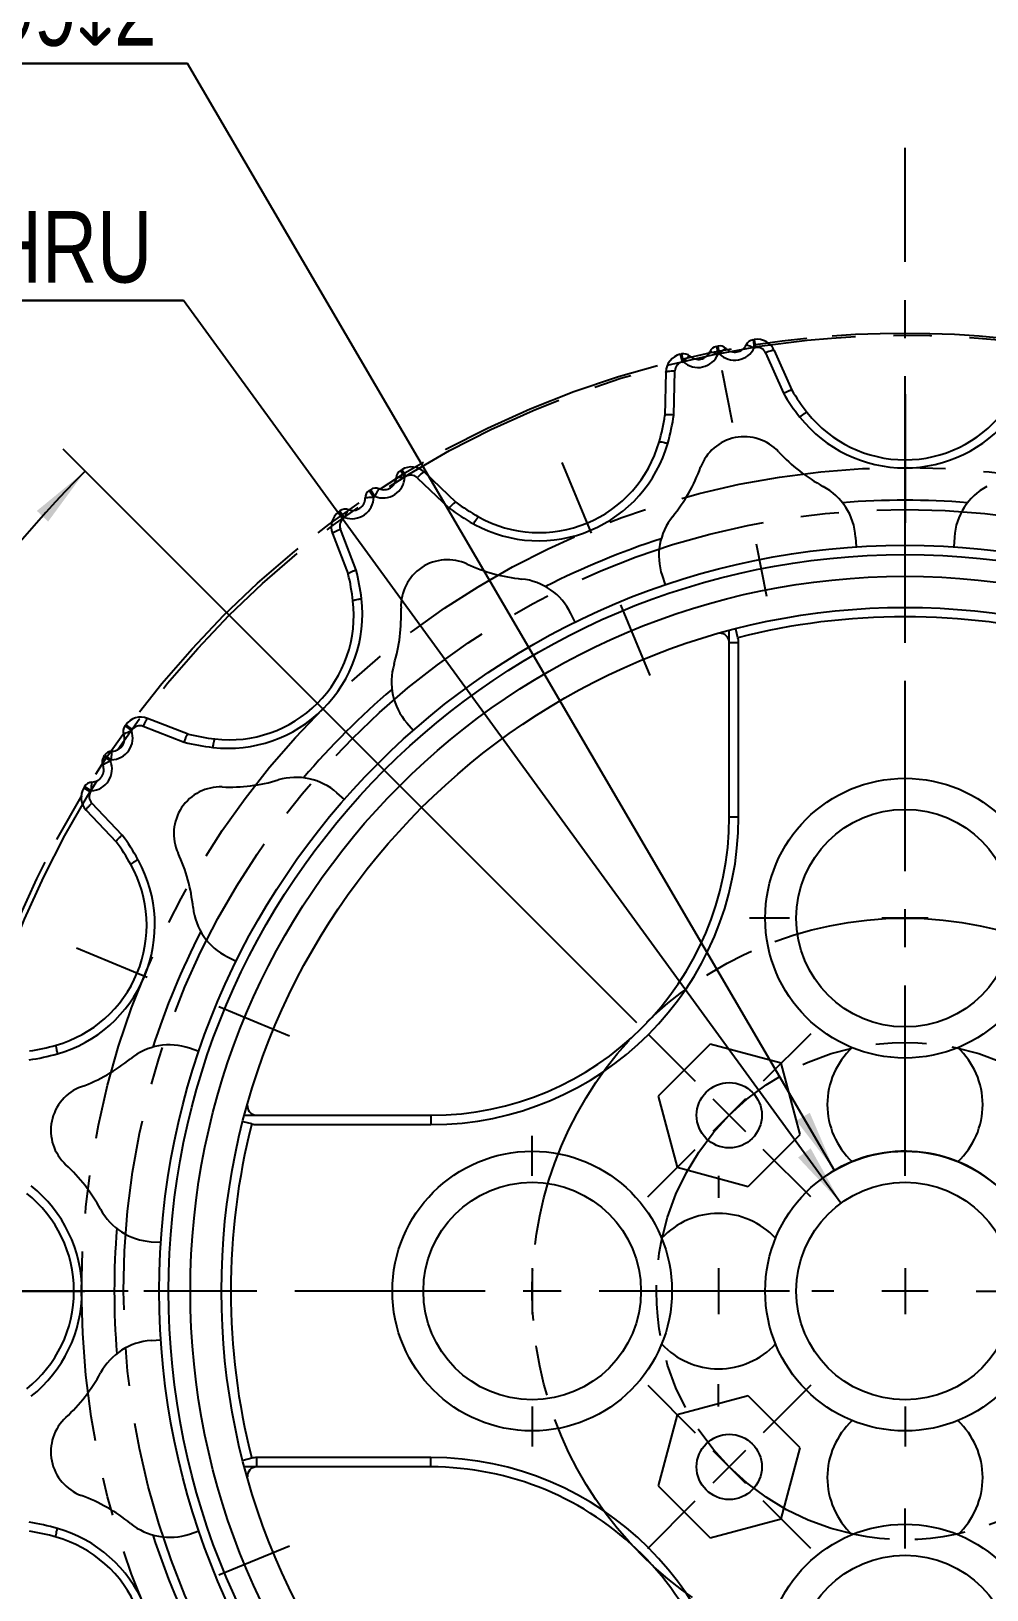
# Model space of a CAD drawing. Header units: millimetres. Extents: x 0 to 297, y 0 to 210.
# Drawn here: x 50.2 to 81, y 88.2 to 138.4 of the extents above; entities that cross this region are included whole.
import ezdxf

# ---------------------------------------------------------------- set-up
doc = ezdxf.new("R2010")
doc.units = ezdxf.units.MM
doc.header["$LTSCALE"] = 16.335
doc.linetypes.add('CENTER', pattern=[0.6, 0.375, -0.075, 0.075, -0.075])
doc.linetypes.add('PHANTOM', pattern=[0.8, 0.45, -0.05, 0.1, -0.05, 0.1, -0.05])
doc.layers.get('0').update_dxf_attribs({"linetype": 'CONTINUOUS'})
for name, color, linetype in [('02___PRT_ALL_AXES', 7, 'CONTINUOUS'), ('3_ALL_AXES', 7, 'CONTINUOUS'), ('DEFAULT_3', 7, 'PHANTOM'), ('MEMBER', 7, 'CONTINUOUS')]:
    doc.layers.add(name, color=color, linetype=linetype)
doc.styles.get("Standard").update_dxf_attribs({"font": 'txt', "width": 0.8})
doc.dimstyles.new('DIMSTYLE_1', dxfattribs={"dimtxt": 2.3, "dimasz": 2, "dimexe": 1, "dimexo": 0.5, "dimtad": 1, "dimdec": 3, "dimdsep": 46, "dimtxsty": 'Standard', "dimblk": '_FILLED', "dimblk1": '_FILLED', "dimblk2": '_FILLED', "dimcen": 0.09, "dimadec": 0, "dimazin": 0, "dimtp": 0.05, "dimtm": 0.05, "dimtfac": 1, "dimtdec": 3, "dimtmove": 0, "dimatfit": 2, "dimldrblk": '_FILLED', "dimfxl": 1, "dimtolj": 1, "dimarcsym": 0})
doc.dimstyles.new('DIMSTYLE_2', dxfattribs={"dimtxt": 2.3, "dimasz": 2, "dimexe": 1, "dimexo": 0.5, "dimtad": 1, "dimdsep": 46, "dimtxsty": 'Standard', "dimblk": '_FILLED', "dimblk1": '_FILLED', "dimblk2": '_FILLED', "dimcen": 0.09, "dimadec": 0, "dimazin": 0, "dimtp": 0.2, "dimtm": 0.2, "dimtfac": 1, "dimtmove": 0, "dimatfit": 2, "dimldrblk": '_FILLED', "dimfxl": 1, "dimtolj": 1, "dimarcsym": 0})
doc.dimstyles.new('DIMSTYLE_6', dxfattribs={"dimtxt": 2.3, "dimasz": 2, "dimexe": 1, "dimexo": 0.5, "dimgap": 2.3, "dimtad": 1, "dimdec": 1, "dimdsep": 46, "dimtxsty": 'Standard', "dimblk": '_FILLED', "dimblk1": '_FILLED', "dimblk2": '_FILLED', "dimcen": 0.09, "dimadec": 0, "dimazin": 0, "dimtp": 0.5, "dimtm": 0.5, "dimtfac": 1, "dimtdec": 1, "dimtofl": 0, "dimtmove": 0, "dimatfit": 3, "dimldrblk": '_FILLED', "dimfxl": 1, "dimtolj": 1, "dimarcsym": 0})
doc.dimstyles.new('DIMSTYLE_7', dxfattribs={"dimtxt": 2.3, "dimasz": 2, "dimexe": 1, "dimexo": 0.5, "dimtad": 1, "dimdsep": 46, "dimtxsty": 'Standard', "dimblk": '_FILLED', "dimblk1": '_FILLED', "dimblk2": '_FILLED', "dimcen": 0.09, "dimadec": 0, "dimazin": 0, "dimtp": 0.01, "dimtm": 0.01, "dimtfac": 1, "dimtmove": 0, "dimatfit": 2, "dimldrblk": '_FILLED', "dimfxl": 1, "dimtolj": 1, "dimarcsym": 0})

# ---------------------------------------------------------------- blocks, each defined once
blk = doc.blocks.new('_FILLED')
at = {"color": 0, "linetype": 'ByBlock'}
blk.add_solid([(0, 0), (-1, 0.125), (-1, -0.125)], dxfattribs=at)
blk = doc.blocks.new('*D1')
at = {"color": 2, "linetype": 'Continuous'}
for p, q in [((95.846, 123.242), (107.879, 140.869)), ((107.879, 140.869), (122.296, 140.869)), ((122.296, 140.869), (107.879, 140.869))]:
    blk.add_line(p, q, dxfattribs=at)
at = {"color": 2, "linetype": 'Continuous', "xscale": 2, "yscale": 2, "zscale": 2, "rotation": 235.6802239081}
blk.add_blockref('_FILLED', (95.846, 123.242), dxfattribs=at)
at = {"color": 2, "linetype": 'Continuous', "insert": (108.879, 143.744), "char_height": 2.3, "width": 12.26667, "attachment_point": 1, "line_spacing_factor": 0.9}
blk.add_mtext('OD \\Fgdt;{\\Fgdt;n}\\Ftxt;62', dxfattribs=at)
blk = doc.blocks.new('*D2')
at = {"color": 2, "linetype": 'Continuous'}
for p, q in [((85.939, 95.228), (118.278, 84.192)), ((118.278, 84.192), (132.695, 84.192)), ((132.695, 84.192), (118.278, 84.192))]:
    blk.add_line(p, q, dxfattribs=at)
at = {"color": 2, "linetype": 'Continuous', "xscale": 2, "yscale": 2, "zscale": 2, "rotation": 161.1570922971}
blk.add_blockref('_FILLED', (85.939, 95.228), dxfattribs=at)
at = {"color": 2, "linetype": 'Continuous', "insert": (119.278, 87.067), "char_height": 2.3, "width": 12.26667, "attachment_point": 1, "line_spacing_factor": 0.9}
blk.add_mtext('PCD\\Fgdt;{\\Fgdt;n}\\Ftxt;16', dxfattribs=at)
blk = doc.blocks.new('*D3')
at = {"color": 2, "linetype": 'Continuous'}
for p, q in [((90.177, 99.941), (118.546, 105.054)), ((118.546, 105.054), (132.963, 105.054)), ((132.963, 105.054), (118.546, 105.054))]:
    blk.add_line(p, q, dxfattribs=at)
at = {"color": 2, "linetype": 'Continuous', "xscale": 2, "yscale": 2, "zscale": 2, "rotation": 190.2182626361}
blk.add_blockref('_FILLED', (90.177, 99.941), dxfattribs=at)
at = {"color": 2, "linetype": 'Continuous', "insert": (119.546, 107.929), "char_height": 2.3, "width": 12.26667, "attachment_point": 1, "line_spacing_factor": 0.9}
blk.add_mtext('PCD\\Fgdt;{\\Fgdt;n}\\Ftxt;24', dxfattribs=at)
blk = doc.blocks.new('*D5')
at = {"color": 2, "linetype": 'Continuous'}
for p, q in [((55.278, 137.309), (39.443, 137.309)), ((39.443, 137.309), (55.278, 137.309)), ((76.097, 101.697), (55.278, 137.309))]:
    blk.add_line(p, q, dxfattribs=at)
at = {"color": 2, "linetype": 'Continuous', "xscale": 2, "yscale": 2, "zscale": 2, "rotation": 300.3107123114}
blk.add_blockref('_FILLED', (76.097, 101.697), dxfattribs=at)
at = {"color": 2, "linetype": 'Continuous', "insert": (54.278, 140.184), "char_height": 2.3, "width": 13.685, "attachment_point": 3, "line_spacing_factor": 0.9}
blk.add_mtext('5-\\Fgdt;{\\Fgdt;n}\\Ftxt;9\\Fgdt;{\\Fgdt;x}\\Ftxt;2', dxfattribs=at)
blk = doc.blocks.new('*D8')
at = {"color": 2, "linetype": 'Continuous'}
for p, q in [((69.732, 106.447), (51.276, 124.903)), ((53.368, 97.812), (40.055, 97.812))]:
    blk.add_line(p, q, dxfattribs=at)
for start, end in [(135, 157.5), (157.5, 180)]:
    blk.add_arc((78.368, 97.812), 37.313, start, end, dxfattribs=at)
for points in [[(50.789, 122.573), (51.983, 124.196), (50.426, 122.917)], [(40.858, 99.818), (41.055, 97.812), (41.358, 99.804)]]:
    blk.add_solid(points, dxfattribs=at)
at = {"color": 2, "linetype": 'Continuous', "insert": (39.645, 113.851), "char_height": 2.3, "width": 5.21333, "attachment_point": 2, "rotation": 67.5, "line_spacing_factor": 0.9}
blk.add_mtext('45\\Fgdt;{\\Fgdt;~}', dxfattribs=at)
blk = doc.blocks.new('*D9')
at = {"color": 2, "linetype": 'Continuous'}
for p, q in [((55.143, 129.69), (35.206, 129.69)), ((35.206, 129.69), (55.143, 129.69)), ((76.307, 100.641), (55.143, 129.69))]:
    blk.add_line(p, q, dxfattribs=at)
at = {"color": 2, "linetype": 'Continuous', "xscale": 2, "yscale": 2, "zscale": 2, "rotation": 306.0749821061}
blk.add_blockref('_FILLED', (76.307, 100.641), dxfattribs=at)
at = {"color": 2, "linetype": 'Continuous', "insert": (54.143, 132.565), "char_height": 2.3, "width": 17.78667, "attachment_point": 3, "line_spacing_factor": 0.9}
blk.add_mtext('5-\\Fgdt;{\\Fgdt;n}\\Ftxt;7 THRU', dxfattribs=at)

msp = doc.modelspace()

# ---------------------------------------------------------------- linework, layer by layer
at = {"color": 2, "linetype": 'Continuous'}
msp.add_arc((78.3678, 97.8118), 4.5, 337.80839, 126.6509, dxfattribs=at)
at = {"layer": '02___PRT_ALL_AXES', "color": 7, "linetype": 'CENTER'}
for p, q in [((78.3678, 101.5243), (78.3678, 134.0028)), ((74.6553, 109.8118), (73.3678, 109.8118)), ((70.0858, 106.0938), (71.6149, 104.5647)), ((75.3361, 106.0938), (73.807, 104.5647)), ((66.3678, 101.5243), (66.3678, 102.8118)), ((70.0858, 100.8436), (71.6149, 102.3727)), ((75.3361, 100.8436), (73.807, 102.3727)), ((72.3678, 101.5243), (72.3678, 100.8118)), ((74.6553, 97.8118), (53.8678, 97.8118)), ((76.0803, 97.8118), (75.3678, 97.8118)), ((80.6553, 97.8118), (81.3678, 97.8118)), ((72.3678, 94.0993), (72.3678, 94.8118)), ((70.0858, 94.7801), (71.6149, 93.251)), ((75.3361, 94.7801), (73.807, 93.251)), ((66.3678, 94.0993), (66.3678, 92.8118)), ((78.3678, 94.0993), (78.3678, 92.8118)), ((70.0858, 89.5299), (71.6149, 91.059)), ((75.3361, 89.5299), (73.807, 91.059)), ((78.3678, 89.5243), (78.3678, 90.8118))]:
    msp.add_line(p, q, dxfattribs=at)
at = {"layer": '02___PRT_ALL_AXES', "color": 7, "linetype": 'Continuous'}
for p, q in [((79.1103, 109.8118), (77.6253, 109.8118)), ((72.1859, 103.9937), (73.236, 102.9437)), ((73.236, 103.9937), (72.1859, 102.9437)), ((66.3678, 98.5543), (66.3678, 97.0693)), ((72.3678, 98.5543), (72.3678, 97.0693)), ((78.3678, 98.5543), (78.3678, 97.0693)), ((79.1103, 97.8118), (77.6253, 97.8118)), ((72.1859, 92.68), (73.236, 91.63)), ((73.236, 92.68), (72.1859, 91.63))]:
    msp.add_line(p, q, dxfattribs=at)
at = {"layer": '3_ALL_AXES', "color": 7, "linetype": 'CENTER'}
for p, q in [((78.3678, 132.2793), (78.3678, 134.5971)), ((72.4736, 127.4438), (72.8077, 125.7642)), ((78.3678, 126.6743), (78.3678, 122.5365)), ((67.3226, 124.4773), (68.265, 122.2023)), ((73.9222, 120.1615), (73.5881, 121.8411)), ((78.3678, 119.2493), (78.3678, 121.7118)), ((70.164, 117.6175), (69.2217, 119.8926)), ((57.9589, 118.2207), (59.7002, 116.4795)), ((63.2092, 112.9704), (61.4679, 114.7117)), ((51.7023, 108.857), (53.9774, 107.9147)), ((58.5621, 106.0156), (56.2871, 106.958)), ((49.5053, 97.8118), (51.9678, 97.8118)), ((56.9303, 97.8118), (54.4678, 97.8118)), ((58.5621, 89.6081), (56.2871, 88.6657))]:
    msp.add_line(p, q, dxfattribs=at)
for radius in [30.755, 26.5, 25.15]:
    msp.add_circle((78.3678, 97.8118), radius, dxfattribs=at)
at = {"layer": 'DEFAULT_3', "color": 2, "linetype": 'PHANTOM'}
msp.add_circle((78.3678, 97.6393), 31, dxfattribs=at)
at = {"layer": 'DEFAULT_3', "color": 8, "linetype": 'PHANTOM'}
for radius in [12, 8]:
    msp.add_circle((78.3678, 97.8118), radius, dxfattribs=at)
at = {"layer": 'MEMBER', "color": 7, "linetype": 'Continuous'}
for p, q in [((73.4759, 128.4234), (73.5175, 128.4301)), ((73.4759, 128.4234), (73.5167, 128.1684)), ((73.5175, 128.4301), (73.5579, 128.175)), ((71.1318, 127.9555), (71.1727, 127.9653)), ((71.1318, 127.9555), (71.1921, 127.7044)), ((71.1727, 127.9653), (71.2202, 127.7647)), ((72.2986, 128.2119), (72.3414, 128.2204)), ((72.2986, 128.2119), (72.3492, 127.9587)), ((72.3414, 128.2204), (72.381, 128.0182)), ((72.3492, 127.9587), (72.3916, 127.9671)), ((72.3631, 128.1108), (72.381, 128.0182)), ((72.381, 128.0182), (72.3916, 127.9671)), ((73.5167, 128.1684), (73.5579, 128.175)), ((73.8797, 128), (74.4532, 126.703)), ((74.1603, 128.0799), (74.7256, 126.8001)), ((70.9283, 126.0018), (70.9618, 127.4196)), ((71.1921, 127.7044), (71.2327, 127.7141)), ((71.1987, 127.8566), (71.2202, 127.7647)), ((71.2202, 127.7647), (71.2327, 127.7141)), ((70.672, 127.386), (70.6394, 125.9874)), ((62.1338, 124.2212), (62.1697, 124.2433)), ((62.1338, 124.2212), (62.269, 124.0012)), ((62.1697, 124.2433), (62.3046, 124.0231)), ((62.269, 124.0012), (62.3046, 124.0231)), ((62.6688, 123.9845), (63.695, 123.0057)), ((62.8975, 124.1657), (63.9095, 123.1997)), ((61.127, 123.5753), (61.1632, 123.5995)), ((61.127, 123.5753), (61.2707, 123.3607)), ((61.1632, 123.5995), (61.3066, 123.3847)), ((61.2707, 123.3607), (61.3066, 123.3847)), ((60.1812, 122.9166), (60.1471, 122.8918)), ((60.1471, 122.8918), (60.2989, 122.6829)), ((60.1812, 122.9166), (60.3327, 122.7074)), ((60.2989, 122.6829), (60.3327, 122.7074)), ((59.9402, 122.1898), (60.4454, 120.8851)), ((60.7067, 121.009), (60.1951, 122.3316)), ((76.7774, 122.076), (76.7984, 121.7558)), ((79.9582, 122.076), (79.9372, 121.7558)), ((70.5516, 120.8376), (70.6533, 120.5382)), ((67.7529, 119.3368), (67.613, 119.6204)), ((72.7109, 113.0721), (72.7109, 119.0588)), ((72.9901, 118.8349), (72.9192, 119.112)), ((72.7109, 118.6782), (73.0109, 118.6782)), ((73.0109, 113.0721), (73.0109, 118.6782)), ((53.2631, 115.9984), (53.2878, 116.0325)), ((53.2631, 115.9984), (53.4722, 115.8469)), ((53.2878, 116.0325), (53.4967, 115.8808)), ((53.4722, 115.8469), (53.4967, 115.8808)), ((53.848, 115.9845), (55.1706, 115.4729)), ((55.2945, 115.7342), (53.9899, 116.2394)), ((62.335, 116.0938), (62.5466, 115.8525)), ((52.5802, 115.0164), (52.6043, 115.0526)), ((52.5802, 115.0164), (52.795, 114.8731)), ((52.6043, 115.0526), (52.819, 114.909)), ((52.795, 114.8731), (52.819, 114.909)), ((51.9584, 114.0459), (51.9364, 114.01)), ((51.9364, 114.01), (52.1566, 113.875)), ((51.9584, 114.0459), (52.1784, 113.9106)), ((52.1566, 113.875), (52.1784, 113.9106)), ((53.1739, 112.4846), (52.1951, 113.5108)), ((60.3272, 113.6331), (60.0859, 113.8447)), ((52.0139, 113.2822), (52.9799, 112.2702)), ((72.7109, 113.0721), (73.0109, 113.0721)), ((56.5592, 108.5667), (56.8429, 108.4268)), ((55.6415, 105.5264), (55.342, 105.6281)), ((72.0983, 105.7552), (70.4245, 104.0814)), ((74.3848, 105.1425), (72.0983, 105.7552)), ((74.9974, 102.856), (74.3848, 105.1425)), ((70.4245, 104.0814), (71.0371, 101.7949)), ((57.1208, 103.4687), (63.1075, 103.4687)), ((63.1075, 103.4687), (63.1075, 103.1687)), ((57.3447, 103.1895), (57.0676, 103.2604)), ((57.5014, 103.1687), (63.1075, 103.1687)), ((73.3236, 101.1822), (74.9974, 102.856)), ((71.0371, 101.7949), (73.3236, 101.1822)), ((54.1036, 99.4022), (54.4239, 99.3812)), ((54.1036, 96.2215), (54.4239, 96.2425)), ((73.3236, 94.4415), (71.0371, 93.8288)), ((74.9974, 92.7677), (73.3236, 94.4415)), ((71.0371, 93.8288), (70.4245, 91.5423)), ((57.3447, 92.4342), (57.0676, 92.3633)), ((57.5014, 92.155), (57.5014, 92.455)), ((63.1075, 92.455), (57.5014, 92.455)), ((63.1075, 92.155), (63.1075, 92.455)), ((74.3848, 90.4812), (74.9974, 92.7677)), ((63.1075, 92.155), (57.1208, 92.155)), ((70.4245, 91.5423), (72.0983, 89.8685)), ((72.0983, 89.8685), (74.3848, 90.4812)), ((55.342, 89.9956), (55.6415, 90.0973))]:
    msp.add_line(p, q, dxfattribs=at)
for centre, radius in [((78.3678, 97.8118), 24), ((78.3678, 97.8118), 23.7), ((78.3678, 97.8118), 23), ((78.3678, 97.8118), 22), ((78.3678, 109.8118), 4.5), ((78.3678, 109.8118), 3.5), ((72.7109, 103.4687), 1.05), ((66.3678, 97.8118), 4.5), ((78.3678, 97.8118), 4.5), ((66.3678, 97.8118), 3.5), ((78.3678, 97.8118), 3.5), ((72.7109, 92.155), 1.05), ((78.3678, 85.8118), 4.5), ((78.3678, 85.8118), 3.5)]:
    msp.add_circle(centre, radius, dxfattribs=at)
for centre, radius, start, end in [((73.5233, 128.1272), 0.3, 99.07933, 154.76376), ((73.6114, 127.8374), 0.6, 23.833, 99.00148), ((71.2718, 127.3721), 0.6, 103.49852, 178.667), ((71.2424, 127.6735), 0.3, 47.73624, 103.42067), ((71.7039, 128.2338), 0.7015, 227.79761, 336.91322), ((71.7131, 128.1915), 0.4, 227.73624, 336.97467), ((72.3574, 127.9177), 0.3, 101.29024, 156.97467), ((72.3997, 127.9262), 0.3, 45.52533, 101.20976), ((72.8825, 128.4682), 0.7015, 225.5867, 334.70231), ((74.1253, 126.2347), 2.451, 133.73783, 135.0221), ((72.8901, 128.4256), 0.4, 225.52533, 334.76376), ((73.6051, 127.8784), 0.3003, 23.88342, 99.02639), ((71.262, 127.4123), 0.3003, 103.47362, 178.61656), ((73.032, 126.0499), 2.451, 135.94874, 137.233), ((80.6807, 130.4465), 7.266, 211.0114, 218.36712), ((80.6867, 130.4004), 6.964, 211.12996, 218.333), ((63.7543, 127.0323), 6.964, 344.167, 351.37005), ((63.7424, 127.0772), 7.2659, 344.13282, 351.48866), ((78.3678, 128.6193), 4.3186, 218.40658, 321.59336), ((78.3678, 128.5668), 4.0077, 218.333, 321.667), ((66.5783, 126.2742), 4.3187, 241.45726, 344.09323), ((66.5984, 126.2257), 4.0077, 240.833, 344.167), ((73.1979, 123.8027), 1.5, 42.66128, 159.83872), ((78.3678, 128.5668), 5.5303, 222.66128, 241.56122), ((61.5684, 124.0355), 0.7015, 248.0867, 357.20231), ((61.5917, 123.9991), 0.4, 248.02533, 357.26376), ((62.2909, 123.9657), 0.3, 121.57933, 177.26376), ((62.4832, 123.7317), 0.6, 46.333, 121.50148), ((62.4617, 123.7671), 0.3003, 46.38342, 121.52639), ((66.5984, 126.2257), 5.5303, 320.93878, 339.83872), ((61.2939, 123.326), 0.3, 123.79024, 179.47467), ((61.3297, 123.3499), 0.3, 68.02533, 123.70976), ((74.7817, 121.9452), 2, 3.75, 61.56122), ((81.9539, 121.9452), 2, 118.43878, 176.25), ((60.4998, 122.4064), 0.6, 125.99852, 201.167), ((60.3572, 122.6736), 0.3, 70.23624, 125.92067), ((60.5692, 123.3679), 0.7015, 250.29761, 359.41322), ((60.5939, 123.3324), 0.4, 250.23624, 359.47467), ((68.0159, 128.8474), 7.266, 233.51139, 240.86713), ((68.0391, 128.8072), 6.964, 233.62996, 240.833), ((78.3678, 97.8118), 25.4489, 85.462, 94.538), ((60.4753, 122.4398), 0.3003, 125.97362, 201.11656), ((66.5726, 126.2585), 4.302, 240.87102, 241.42351), ((72.4455, 121.4805), 2, 140.93878, 198.75), ((78.3678, 97.8118), 25.4489, 107.962, 117.038), ((53.6845, 119.2157), 6.964, 6.667, 13.87005), ((53.6563, 119.2526), 7.2659, 6.63282, 13.98866), ((63.6452, 119.8458), 1.5, 65.16128, 182.33872), ((66.5984, 126.2257), 5.5303, 245.16128, 264.06122), ((65.8192, 118.7359), 2, 26.25, 84.06122), ((56.5837, 119.596), 4.3186, 263.40582, 6.59418), ((56.6207, 119.5589), 4.0077, 263.333, 6.667), ((56.6207, 119.5589), 5.5303, 343.43878, 2.33872), ((78.3678, 97.8118), 21.7, 75.65149, 104.34851), ((72.4109, 118.6782), 0.3, 0, 93.97981), ((72.4109, 118.6782), 0.6, 0, 15.14065), ((63.8387, 117.4125), 2, 163.43878, 221.25), ((78.3678, 97.8118), 25.4489, 130.462, 139.538), ((53.506, 115.8224), 0.3, 144.07933, 199.76376), ((53.7732, 115.6799), 0.6, 68.833, 144.00148), ((53.7398, 115.7043), 0.3003, 68.88342, 144.02639), ((52.8118, 115.6104), 0.7015, 270.5867, 19.70231), ((52.8473, 115.5857), 0.4, 270.52533, 19.76376), ((56.9271, 122.5235), 7.266, 256.0114, 263.36712), ((56.964, 122.4952), 6.964, 256.12996, 263.333), ((52.1442, 114.6113), 0.7015, 272.79761, 21.91322), ((52.8297, 114.8499), 0.3, 146.29024, 201.97467), ((52.8537, 114.8858), 0.3, 90.52533, 146.20976), ((52.1806, 114.588), 0.4, 272.73624, 21.97467), ((52.4479, 113.6965), 0.6, 148.49852, 223.667), ((52.214, 113.8888), 0.3, 92.73624, 148.42067), ((52.4126, 113.718), 0.3003, 148.47362, 223.61656), ((56.3339, 112.5345), 1.5, 87.66128, 204.83872), ((56.6207, 119.5589), 5.5303, 267.66128, 286.56122), ((58.7672, 112.341), 2, 48.75, 106.56122), ((63.1075, 113.0721), 9.9034, 270, 360), ((63.1075, 113.0721), 9.6034, 270, 360), ((47.3322, 108.1638), 7.266, 29.13288, 36.4886), ((47.3725, 108.1405), 6.964, 29.167, 36.37004), ((49.9539, 109.5813), 5.5303, 5.93878, 24.83872), ((49.9539, 109.5813), 4.0077, 285.833, 29.167), ((49.9054, 109.6014), 4.3186, 285.90664, 28.58946), ((49.919, 109.6058), 4.3045, 28.62368, 29.12913), ((57.4438, 110.3604), 2, 185.93878, 243.75), ((78.3678, 97.8118), 25.4489, 152.962, 162.038), ((49.1024, 112.4374), 7.266, 278.51139, 285.86713), ((49.1473, 112.4254), 6.964, 278.62996, 285.833), ((54.6991, 103.7342), 2, 71.25, 129.06122), ((78.3678, 103.8118), 2.5, 132.83343, 227.16657), ((78.3678, 103.8118), 2.5, 312.83343, 47.16657), ((49.9539, 109.5813), 5.5303, 290.16128, 309.06122), ((52.377, 102.9817), 1.5, 110.16128, 227.33872), ((57.5014, 103.7687), 0.3, 176.17295, 254.08506), ((78.3678, 97.8118), 21.7, 165.65149, 194.34851), ((57.5014, 103.7687), 0.6, 254.85935, 270), ((47.6128, 97.8118), 5.5303, 28.43878, 47.33872), ((47.6128, 97.8118), 4.0077, 308.333, 51.667), ((47.5604, 97.8118), 4.3186, 308.40554, 51.59446), ((54.2344, 101.3979), 2, 208.43878, 266.25), ((72.3678, 97.8118), 2.5, 42.83343, 137.16657), ((78.3678, 97.8118), 25.4489, 175.462, 184.538), ((54.2344, 94.2258), 2, 93.75, 151.56122), ((72.3678, 97.8118), 2.5, 222.83343, 317.16657), ((47.6128, 97.8118), 5.5303, 312.66128, 331.56122), ((52.377, 92.642), 1.5, 132.66128, 249.83872), ((78.3678, 91.8118), 2.5, 132.83343, 227.16657), ((78.3678, 91.8118), 2.5, 312.83343, 47.16657), ((57.5014, 91.855), 0.6, 90, 105.14065), ((63.1075, 82.5515), 9.9035, 0.00023, 89.99977), ((57.5014, 91.855), 0.3, 90, 183.98315), ((49.9539, 86.0424), 5.5303, 50.93878, 69.83872), ((49.1024, 83.1864), 7.2659, 74.13282, 81.48866), ((54.6991, 91.8895), 2, 230.93878, 288.75), ((49.1473, 83.1983), 6.964, 74.167, 81.37005), ((49.9539, 86.0424), 4.0077, 330.833, 74.167), ((49.9054, 86.0223), 4.3187, 331.5376, 74.09333), ((78.3678, 97.8118), 25.4489, 197.962, 207.038)]:
    msp.add_arc(centre, radius, start, end, dxfattribs=at)
msp.add_ellipse((63.1075, 82.5516), major_axis=(0, -9.6034), ratio=1, start_param=1.5707963, end_param=3.1415927, dxfattribs=at)
for points, knots in [([(71.4441, 127.8955), (71.4427, 127.8968), (71.4368, 127.8969), (71.4218, 127.8901), (71.4094, 127.8814), (71.4002, 127.8743)], [0, 0, 0, 0, 0.1114561, 0.3070897, 1, 1, 1, 1]), ([(72.0813, 128.0351), (72.0824, 128.0376), (72.0921, 128.0402), (72.108, 128.0385), (72.1336, 128.0339), (72.1816, 128.0209), (72.255, 127.9963), (72.3161, 127.9724), (72.3492, 127.9587)], [0, 0, 0, 0, 0.0293074, 0.0882306, 0.1796484, 0.3012372, 0.6191887, 1, 1, 1, 1]), ([(72.5651, 128.1208), (72.538, 128.1017), (72.4789, 128.0515), (72.4228, 127.9983), (72.3916, 127.9671)], [0, 0, 0, 0, 0.4287662, 1, 1, 1, 1]), ([(72.6099, 128.1402), (72.6085, 128.1415), (72.6026, 128.1419), (72.5873, 128.1357), (72.5746, 128.1274), (72.5651, 128.1208)], [0, 0, 0, 0, 0.1114561, 0.3070897, 1, 1, 1, 1]), ([(73.2519, 128.2551), (73.2531, 128.2576), (73.2629, 128.2598), (73.2787, 128.2575), (73.3041, 128.2519), (73.3516, 128.2371), (73.424, 128.2097), (73.4842, 128.1834), (73.5167, 128.1684)], [0, 0, 0, 0, 0.0293074, 0.0882306, 0.1796484, 0.3012372, 0.6191887, 1, 1, 1, 1]), ([(74.1603, 128.0799), (74.159, 128.0828), (74.1487, 128.0862), (74.1313, 128.0848), (74.1041, 128.0803), (74.0535, 128.0668), (73.9771, 128.0406), (73.9137, 128.0148), (73.8797, 128)], [0, 0, 0, 0, 0.0318767, 0.0922613, 0.1844249, 0.306624, 0.624422, 1, 1, 1, 1]), ([(70.672, 127.386), (70.6721, 127.3892), (70.6802, 127.3962), (70.6969, 127.4017), (70.7237, 127.4079), (70.7756, 127.4148), (70.8562, 127.4198), (70.9247, 127.4202), (70.9618, 127.4196)], [0, 0, 0, 0, 0.0318765, 0.0922611, 0.1844247, 0.306624, 0.6244221, 1, 1, 1, 1]), ([(71.4002, 127.8743), (71.3738, 127.8543), (71.3167, 127.8018), (71.2627, 127.7465), (71.2327, 127.7141)], [0, 0, 0, 0, 0.4287662, 1, 1, 1, 1]), ([(74.4532, 126.703), (74.4861, 126.7199), (74.5476, 126.7494), (74.6218, 126.7803), (74.671, 126.7968), (74.6975, 126.803), (74.7142, 126.8056), (74.7244, 126.8028), (74.7256, 126.8001)], [0, 0, 0, 0, 0.378551, 0.6967751, 0.8188284, 0.9106519, 0.9698701, 1, 1, 1, 1]), ([(70.9283, 126.0018), (70.8917, 126.0046), (70.8242, 126.0086), (70.7444, 126.0087), (70.6927, 126.0053), (70.6657, 126.0012), (70.6486, 125.9968), (70.6399, 125.9905), (70.6394, 125.9874)], [0, 0, 0, 0, 0.3748938, 0.6911911, 0.8133181, 0.9060688, 0.9671921, 1, 1, 1, 1]), ([(75.224, 126.0811), (75.2223, 126.0833), (75.2121, 126.0833), (75.197, 126.0776), (75.1732, 126.0664), (75.1299, 126.0412), (75.0652, 125.998), (75.0121, 125.9585), (74.9837, 125.9365)], [0, 0, 0, 0, 0.0298228, 0.0890139, 0.1803571, 0.3020561, 0.6203936, 1, 1, 1, 1]), ([(70.4541, 125.1323), (70.4548, 125.135), (70.4642, 125.1389), (70.4804, 125.1394), (70.5067, 125.1382), (70.5563, 125.1315), (70.6327, 125.1163), (70.6968, 125.1002), (70.7314, 125.0907)], [0, 0, 0, 0, 0.0298229, 0.089014, 0.1803573, 0.3020564, 0.6203938, 1, 1, 1, 1]), ([(61.9912, 123.98), (61.9913, 123.9827), (61.9995, 123.9885), (62.015, 123.9925), (62.0407, 123.997), (62.0902, 124.0015), (62.1675, 124.0038), (62.2332, 124.0026), (62.269, 124.0012)], [0, 0, 0, 0, 0.0293074, 0.0882306, 0.1796484, 0.3012372, 0.6191887, 1, 1, 1, 1]), ([(62.8975, 124.1657), (62.8952, 124.1679), (62.8844, 124.1671), (62.8688, 124.1592), (62.8455, 124.1446), (62.8038, 124.1128), (62.7433, 124.0593), (62.6946, 124.0112), (62.6688, 123.9845)], [0, 0, 0, 0, 0.0318767, 0.0922613, 0.1844249, 0.306624, 0.624422, 1, 1, 1, 1]), ([(61.442, 123.6281), (61.4394, 123.6292), (61.4308, 123.6241), (61.4207, 123.6117), (61.4058, 123.5903), (61.381, 123.5472), (61.3466, 123.4779), (61.3202, 123.4178), (61.3066, 123.3847)], [0, 0, 0, 0, 0.0293089, 0.088233, 0.1796504, 0.3012386, 0.6191892, 1, 1, 1, 1]), ([(60.4586, 122.956), (60.456, 122.9569), (60.4476, 122.9515), (60.438, 122.9387), (60.424, 122.9167), (60.4009, 122.8727), (60.3691, 122.8022), (60.3451, 122.741), (60.3327, 122.7074)], [0, 0, 0, 0, 0.0293089, 0.088233, 0.1796504, 0.3012386, 0.6191892, 1, 1, 1, 1]), ([(60.9939, 123.3287), (60.9939, 123.3315), (61.0019, 123.3376), (61.0172, 123.3421), (61.0427, 123.3476), (61.092, 123.3541), (61.1692, 123.3594), (61.2348, 123.3607), (61.2707, 123.3607)], [0, 0, 0, 0, 0.0293074, 0.0882306, 0.1796484, 0.3012372, 0.6191887, 1, 1, 1, 1]), ([(63.695, 123.0057), (63.719, 123.034), (63.7645, 123.0847), (63.8212, 123.1416), (63.8603, 123.1758), (63.8824, 123.1916), (63.8969, 123.2004), (63.9074, 123.2018), (63.9095, 123.1997)], [0, 0, 0, 0, 0.3785509, 0.696775, 0.8188283, 0.9106518, 0.96987, 1, 1, 1, 1]), ([(64.6452, 122.7262), (64.6427, 122.7275), (64.6333, 122.7237), (64.6215, 122.7126), (64.6038, 122.6932), (64.5734, 122.6533), (64.5302, 122.5886), (64.4963, 122.5318), (64.4785, 122.5006)], [0, 0, 0, 0, 0.0298229, 0.089014, 0.1803573, 0.3020564, 0.6203938, 1, 1, 1, 1]), ([(59.9402, 122.1898), (59.9391, 122.1927), (59.9439, 122.2024), (59.9572, 122.2137), (59.9796, 122.2297), (60.025, 122.256), (60.0975, 122.2915), (60.1606, 122.3181), (60.1951, 122.3316)], [0, 0, 0, 0, 0.0318765, 0.0922611, 0.1844247, 0.306624, 0.6244221, 1, 1, 1, 1]), ([(60.7067, 121.009), (60.6719, 120.9976), (60.608, 120.9754), (60.5343, 120.945), (60.4878, 120.9221), (60.4644, 120.9079), (60.4502, 120.8974), (60.4447, 120.8882), (60.4454, 120.8851)], [0, 0, 0, 0, 0.3748938, 0.6911911, 0.8133181, 0.9060688, 0.9671921, 1, 1, 1, 1]), ([(60.6014, 120.0242), (60.6011, 120.027), (60.6082, 120.0342), (60.623, 120.0409), (60.6477, 120.0498), (60.6962, 120.0626), (60.7725, 120.0778), (60.8379, 120.0874), (60.8736, 120.0919)], [0, 0, 0, 0, 0.0298229, 0.089014, 0.1803573, 0.3020564, 0.6203938, 1, 1, 1, 1]), ([(53.9899, 116.2394), (53.9869, 116.2405), (53.9773, 116.2357), (53.9659, 116.2224), (53.9499, 116.2), (53.9236, 116.1547), (53.8882, 116.0821), (53.8616, 116.019), (53.848, 115.9845)], [0, 0, 0, 0, 0.0318767, 0.0922613, 0.1844249, 0.306624, 0.624422, 1, 1, 1, 1]), ([(53.2237, 115.721), (53.2228, 115.7236), (53.2281, 115.7321), (53.2409, 115.7417), (53.2629, 115.7557), (53.3069, 115.7788), (53.3775, 115.8105), (53.4386, 115.8345), (53.4722, 115.8469)], [0, 0, 0, 0, 0.0293074, 0.0882306, 0.1796484, 0.3012372, 0.6191887, 1, 1, 1, 1]), ([(55.1706, 115.4729), (55.182, 115.5082), (55.2046, 115.5725), (55.2352, 115.6468), (55.2583, 115.6933), (55.2726, 115.7164), (55.2826, 115.73), (55.2918, 115.7353), (55.2945, 115.7342)], [0, 0, 0, 0, 0.378551, 0.6967752, 0.8188285, 0.9106521, 0.9698702, 1, 1, 1, 1]), ([(56.1554, 115.5783), (56.1526, 115.5786), (56.1455, 115.5714), (56.1388, 115.5567), (56.1299, 115.5319), (56.117, 115.4835), (56.1019, 115.4071), (56.0923, 115.3417), (56.0878, 115.3061)], [0, 0, 0, 0, 0.0298228, 0.0890138, 0.1803571, 0.3020561, 0.6203936, 1, 1, 1, 1]), ([(52.5515, 114.7377), (52.5505, 114.7402), (52.5555, 114.7489), (52.5679, 114.759), (52.5894, 114.7738), (52.6324, 114.7986), (52.7017, 114.8331), (52.7619, 114.8594), (52.795, 114.8731)], [0, 0, 0, 0, 0.0293074, 0.0882306, 0.1796484, 0.3012372, 0.6191887, 1, 1, 1, 1]), ([(52.8509, 115.1858), (52.8482, 115.1857), (52.8421, 115.1778), (52.8375, 115.1624), (52.832, 115.137), (52.8256, 115.0877), (52.8203, 115.0105), (52.819, 114.9448), (52.819, 114.909)], [0, 0, 0, 0, 0.0293089, 0.088233, 0.1796504, 0.3012386, 0.6191892, 1, 1, 1, 1]), ([(52.1997, 114.1884), (52.1969, 114.1883), (52.1911, 114.1801), (52.1872, 114.1646), (52.1826, 114.1389), (52.1781, 114.0894), (52.1758, 114.0121), (52.177, 113.9464), (52.1784, 113.9106)], [0, 0, 0, 0, 0.0293089, 0.088233, 0.1796504, 0.3012386, 0.6191892, 1, 1, 1, 1]), ([(52.0139, 113.2822), (52.0118, 113.2845), (52.0125, 113.2952), (52.0205, 113.3108), (52.035, 113.3342), (52.0669, 113.3758), (52.1203, 113.4364), (52.1684, 113.4851), (52.1951, 113.5108)], [0, 0, 0, 0, 0.0318765, 0.0922611, 0.1844247, 0.306624, 0.6244221, 1, 1, 1, 1]), ([(53.1739, 112.4846), (53.1461, 112.4607), (53.0956, 112.4158), (53.0391, 112.3595), (53.0049, 112.3205), (52.9887, 112.2985), (52.9797, 112.2833), (52.978, 112.2727), (52.9799, 112.2702)], [0, 0, 0, 0, 0.374895, 0.691193, 0.8133203, 0.9060712, 0.9671939, 1, 1, 1, 1]), ([(53.4535, 111.5345), (53.4521, 111.5369), (53.456, 111.5463), (53.4671, 111.5581), (53.4865, 111.5758), (53.5263, 111.6062), (53.5911, 111.6495), (53.6478, 111.6834), (53.679, 111.7012)], [0, 0, 0, 0, 0.0298229, 0.089014, 0.1803573, 0.3020564, 0.6203938, 1, 1, 1, 1]), ([(51.0474, 105.7256), (51.0446, 105.7248), (51.0407, 105.7154), (51.0402, 105.6992), (51.0414, 105.673), (51.0481, 105.6233), (51.0633, 105.547), (51.0795, 105.4829), (51.089, 105.4482)], [0, 0, 0, 0, 0.0298228, 0.0890139, 0.1803572, 0.3020562, 0.6203937, 1, 1, 1, 1]), ([(57.4151, 103.4657), (57.4135, 103.4723), (57.4011, 103.4846), (57.387, 103.4912), (57.3788, 103.4949)], [0, 0, 0, 0, 0.4313132, 1, 1, 1, 1]), ([(51.0474, 89.8981), (51.0446, 89.8989), (51.0407, 89.9083), (51.0402, 89.9245), (51.0414, 89.9507), (51.0481, 90.0004), (51.0633, 90.0767), (51.0795, 90.1408), (51.089, 90.1755)], [0, 0, 0, 0, 0.0298229, 0.089014, 0.1803573, 0.3020564, 0.6203938, 1, 1, 1, 1])]:
    msp.add_open_spline(points, degree=3, knots=knots, dxfattribs=at)

# ---------------------------------------------------------------- dimensions: what is measured, and where the dimension line sits
at = {"color": 2, "linetype": 'Continuous'}
for p1, p2, text, dimstyle, picture, middle in [((95.8459, 123.2423), (60.8897, 72.0363), 'OD %%c<>', 'DIMSTYLE_1', '*D1', (115.0124, 142.5941)), ((76.0967, 101.6967), (80.6389, 93.927), '5-%%c<>{\\Fgdt;x}2', 'DIMSTYLE_1', '*D5', (47.4351, 139.034)), ((76.3068, 100.6407), (80.4288, 94.983), '5-%%c<> THRU', 'DIMSTYLE_7', '*D9', (45.2495, 131.4154)), ((90.1775, 99.9406), (66.5581, 95.6831), 'PCD%%c<>', 'DIMSTYLE_2', '*D3', (125.6794, 106.7793)), ((85.9391, 95.2281), (70.7965, 100.3956), 'PCD%%c<>', 'DIMSTYLE_2', '*D2', (125.4116, 85.9168))]:
    dim = msp.add_diameter_dim_2p(p1=p1, p2=p2, text=text, dimstyle=dimstyle, override={"dimtih": 1, "dimtoh": 1, "dimpost": '<>'}, dxfattribs=at)
    dim.commit()
    dim.dimension.update_dxf_attribs({"geometry": picture, "text_midpoint": middle, "dimtype": 163})
dim = msp.add_angular_dim_2l(base=(43.895, 112.0909), line1=((70.3497, 105.83), (70.0858, 106.0938)), line2=((54.2409, 97.8118), (53.8678, 97.8118)), dimstyle='DIMSTYLE_6', dxfattribs=at)
dim.commit()
dim.dimension.update_dxf_attribs({"geometry": '*D8', "text_midpoint": (43.895, 112.0909), "dimtype": 162})

doc.saveas('drawing.dxf')
